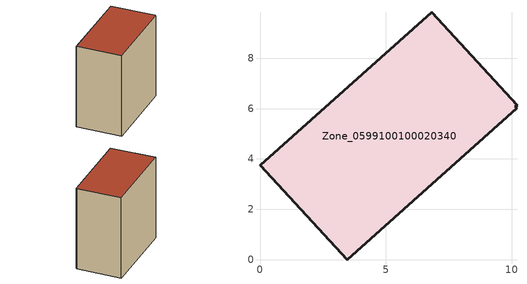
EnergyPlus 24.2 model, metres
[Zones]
Zone_0599100100020340
 floor ground (C_G): 10.21,6.01 3.46,0 0,3.75 6.82,9.82 10.21,6.14 10.14,6.08 z3.47
 wall outside (C_F): 10.21,6.14 6.82,9.82 0,3.75 3.46,0 10.21,6.01 10.14,6.08 10.21,6.14 z3.47:13.07
 roof outside (C_R): 3.46,0 10.21,6.01 10.14,6.08 10.21,6.14 6.82,9.82 0,3.75 z13.07
[BUILDING]
Pand.0599100100020340: North Axis=0; Terrain=City; Loads Convergence Tolerance Value=0.04; Temperature Convergence Tolerance Value=0.4; Solar Distribution=FullExterior; Maximum Number of Warmup Days=25; Minimum Number of Warmup Days=1
[Site:Location]
Rotterdam.The.Hague.AP_ZH_NLD Design_Conditions: Latitude=51.96; Longitude=4.45; Time Zone=1; Elevation=-4.5
[SITE:GROUNDTEMPERATURE:BUILDINGSURFACE]
18, 18, 18, 18, 18, 18, 18, 18, 18, 18, 18, 18
[MATERIAL] Thermal Absorptance=0.9; Solar Absorptance=0.7; Visible Absorptance=0.7
Name | Roughness | Thickness | Conductivity | Density | Specific Heat
G.TI.2015-2018 | MediumSmooth | 0.15 | 0.0428571 | 540 | 1210
F.TI.2015-2018 | Rough | 0.3 | 0.0666667 | 1920 | 840
R.TI.2015-2018 | MediumRough | 0.2 | 0.0333333 | 1500 | 1000
[CONSTRUCTION]
C_G: G.TI.2015-2018
C_F: F.TI.2015-2018
C_R: R.TI.2015-2018
[ZONE]
Zone_0599100100020340: Type=1; Multiplier=1; Ceiling Height=Autocalculate; Volume=Autocalculate; Floor Area=autocalculate; Part of Total Floor Area=Yes
[ZONEINFILTRATION:DESIGNFLOWRATE]
Infil_Zone_0599100100020340: Zone or ZoneList or Space or SpaceList=Zone_0599100100020340; Schedule=AlwaysOn; Design Flow Rate Calculation Method=Flow/Area; Flow Rate per Floor Area=0.0015; Constant Term Coefficient=1; Temperature Term Coefficient=0; Velocity Term Coefficient=0; Velocity Squared Term Coefficient=0
[HVACTEMPLATE:ZONE:IDEALLOADSAIRSYSTEM]
Zone_0599100100020340: Maximum Heating Supply Air Temperature=50; Minimum Cooling Supply Air Temperature=13; Maximum Heating Supply Air Humidity Ratio=0.0156; Minimum Cooling Supply Air Humidity Ratio=0.0077; Heating Limit=NoLimit; Cooling Limit=NoLimit; Dehumidification Control Type=ConstantSensibleHeatRatio; Cooling Sensible Heat Ratio=0.7; Dehumidification Setpoint=60; Humidification Control Type=None; Humidification Setpoint=30; Outdoor Air Method=None; Outdoor Air Flow Rate per Person=0.00944; Outdoor Air Flow Rate per Zone Floor Area=0; Outdoor Air Flow Rate per Zone=0; Demand Controlled Ventilation Type=None; Outdoor Air Economizer Type=NoEconomizer; Heat Recovery Type=None; Sensible Heat Recovery Effectiveness=0.7; Latent Heat Recovery Effectiveness=0.65
[ZONECONTROL:THERMOSTAT]
ThermostatControl_Zone_0599100100020340: Zone or ZoneList=Zone_0599100100020340; Control Type Schedule=DualSetpointControlType; Control 1=Thermostat_Zone_0599100100020340; Temperature Difference Between Cutout And Setpoint=0
[THERMOSTATSETPOINT:DUALSETPOINT]
Thermostat_Zone_0599100100020340: Heating Setpoint Temperature Schedule=HeatingSetpoint_Zone_0599100100020340; Cooling Setpoint Temperature Schedule=CoolingSetpoint_Zone_0599100100020340
[SCHEDULE:COMPACT]
HeatingSetpoint_Zone_0599100100020340: Through: 12/31, For: AllDays, Until: 24:00, 21
CoolingSetpoint_Zone_0599100100020340: Through: 12/31, For: AllDays, Until: 24:00, 24
DualSetpointControlType: Through: 12/31, For: AllDays, Until: 24:00, 4
AlwaysOn: Through: 12/31, For: AllDays, Until: 24:00, 1
